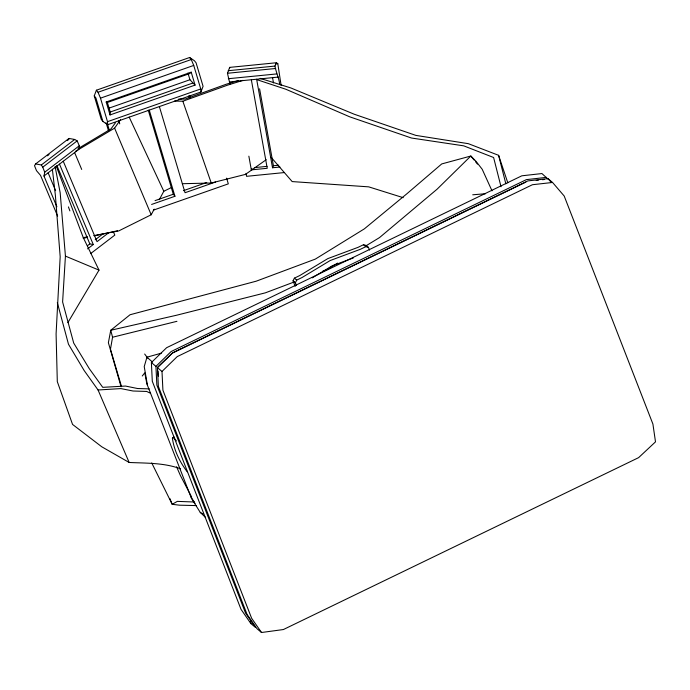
<?xml version="1.0" encoding="UTF-8"?>
<svg xmlns="http://www.w3.org/2000/svg" width="690" height="690" viewBox="0 0 690 690"><rect width="100%" height="100%" fill="white"/><g stroke="black" fill="none" stroke-linecap="round" stroke-linejoin="round"><path stroke-width="1.03" d="M52.371 169.214L55.39 195.399L60.177 256.775L56.088 333.917L57.305 381.648L72.554 424.428L101.775 446.792L129.159 462.473C146.246 463.257 164.436 462.723 180.582 468.846M55.088 166.523L60.168 192.683L65.429 256.111L62.609 301.978L73.701 343.059L89.226 368.572L102.732 387.332L125.494 386.055L137.603 388.53L149.273 388.875M110.038 114.937L110.236 112.03L107.39 102.465L106.182 101.999L110.038 114.937L195.063 85.103L191.208 72.165L106.182 101.999M229.58 68.431L229.684 67.379L276.414 62.747L277.803 63.653L281.149 85.603M78.772 149.385L79.29 145.771L77.159 140.872L74.675 139.466L69.009 138.431L68.914 139.363L67.275 140.622M492.013 190.828L482.215 169.283L476.031 161.339L470.839 156.026L441.738 163.927L406.953 193.709L364.346 228.864L315.304 259.112L256.197 281.192L130.056 314.744L110.745 330.269L112.565 337.229L110.46 349.175L121.431 386.288M56.899 206.776L43.97 176.002L44.738 172.19L42.737 167.187L41.322 164.97L35.647 163.927L34.5 165.678L36.492 170.672L40.529 175.372L57.624 216.065M161.296 353.185L146.953 357.187L144.227 366.597L147.444 385.218M229.968 84.025L227.45 73.269L229.684 67.379M94.254 95.893L96.393 90.209L189.638 57.494L194.433 60.746L196.064 62.79L203.076 86.31L200.937 91.994L107.692 124.709L102.905 121.466L101.266 119.413L94.254 95.893L95.893 97.937L102.905 121.466M279.7 84.456C279.045 78.013 276.06 72.424 274.948 66.076L276.414 62.747M251.341 79.764L267.237 168.291L251.315 169.869L251.91 168.515M279.959 167.023L272.524 167.765L273.413 165.738L259.595 88.812M295.216 286.385L293.043 280.813L294.397 278.148L299.745 275.56L327.836 258.603L358.119 247.313L363.466 244.726L366.14 245.442L368.46 247.391L369.504 250.065M296.415 285.436L295.372 282.762L296.726 280.097L302.073 277.509L330.156 260.553L360.439 249.263L365.795 246.675L368.46 247.391M93.711 235.652L118.715 230.926L151.196 214.771L154.224 209.13M159.261 199.729L163.806 191.268L171.474 187.525M67.87 322.635L99.006 270.126L83.283 237.627L56.321 166.238M75.357 151.446L114.6 128.133L120.509 119.663M115.351 122.889L110.969 128.952L78.005 148.652M142.261 375.998L144.797 372.807L146.797 383.614L191.492 498.447L200.247 512.394L205.611 517.509M191.208 72.165L189.793 73.554L107.39 102.465M151.377 362.543L155.931 366.364L156.854 385.115L245.571 613.151L255.455 627.417L250.901 623.605L241.017 609.33L152.3 381.294L151.377 362.543L166.601 347.708L521.821 175.812L541.935 173.552L547.86 178.969M155.931 366.364L171.146 351.529L526.375 179.633L546.489 177.373M157.441 367.632L172.655 352.797L527.885 180.901L547.998 178.641L552.552 182.462L564.196 196.02L652.913 424.057L655.5 441.859L638.612 457.643L283.392 629.539L261.519 632.506L256.965 628.685L247.072 614.419L158.364 386.383L157.441 367.632L161.995 371.453L162.918 390.204L251.626 618.24L261.519 632.506M161.995 371.453L177.209 356.618L532.439 184.722L552.552 182.462M157.829 367.002L172.207 353.211L525.789 182.117M41.322 164.97L74.675 139.466M42.737 167.187L77.159 140.872M44.738 172.19L79.29 145.771M43.97 176.002L77.944 150.023M87.397 245.761L89.829 243.906L93.279 244.536L59.487 164.134M108.408 232.961L97.049 241.647L63.264 161.253M35.647 163.927L69.009 138.431M47.438 155.785L49.042 154.56M95.229 239.775L103.353 233.574M87.596 248.874L93.279 244.536M90.649 253.592L114.799 235.118L113.307 231.564M187.249 471.796C179.797 462.067 174.009 450.329 172.397 438.107L174.027 436.917M266.228 159.692L245.485 174.38L211.252 183.023L182.35 183.713M337.591 263.097L326.655 269.747L322.635 271.265M365.847 245.907L379.517 237.593L437.098 189.181L470.839 156.026L474.168 160.071M312.277 277.846L332.201 265.814L353.401 257.913M294.501 281.856L265.365 292.836L176.64 315.218L110.745 330.269L108.382 342.732L121.069 386.788M174.492 101.068L182.841 101.223L227.709 85.103L243.061 80.333M96.393 90.209L98.023 92.262L191.268 59.538L193.735 65.429L200.747 88.958L200.937 91.994M98.023 92.262L100.499 98.153L193.735 65.429M108.528 108.304L189.948 79.738L195.063 85.103M110.236 112.03L192.639 83.111M109.218 129.832L107.692 124.709L107.502 121.673L200.747 88.958M155.043 200.635L173.302 194.226L174.941 196.27L151.602 204.456M183.411 190.682L206.741 182.488M215.478 182.048L185.041 192.726L159.373 106.579M153.301 210.174L228.312 183.859L226.613 178.141M238.576 80.471L226.294 84.215L185.17 99.093L178.788 99.024M112.565 337.229L176.942 321.316M83.214 238.283L87.363 237.369M94.633 235.782L117.49 230.771M83.283 237.627L87.458 236.843M536.182 180.495L538.278 180.245M542.469 179.728L544.565 179.478M275.879 63.842L277.803 63.653M228.218 70.708L274.948 66.076M227.45 73.269L275.672 68.491M228.312 78.72L276.724 73.925M229.589 81.92L278.372 77.073M254.325 167.636L267.065 166.368M273.413 165.738L278.717 165.221M284.194 172.578L246.546 176.321L246.02 173.38M472.719 194.796L485.579 193.726M57.322 302.617L68.474 344.224L84.154 370.53L98.066 389.997L120.888 388.591L133.041 391.006L146.703 391.454L150.541 393.291M172.397 438.107L174.104 438.012L176.407 440.962M196.443 505.589L179.391 505.175L172.19 504.312L151.731 462.921M194.364 502.01L177.321 501.371L172.19 504.312L169.878 498.542M260.087 78.35L290.852 87.949L354.186 114.212L415.846 135.387L468.338 143.675L498.603 155.319L507.831 182.885M403.21 197.676L368.71 186.852L292.172 181.582L271.239 157.441M257.353 79.816L285.858 89.252L349.778 116.843L411.481 138.026L463.706 145.84L493.609 157.51L501.026 186.757M65.429 256.111L99.006 270.126M200.247 512.394L202.964 514.076M363.466 244.726L365.795 246.675M294.397 278.148L296.726 280.097M293.043 280.813L295.372 282.762M146.953 357.187L152.481 362.06M547.998 178.641L550.741 181.832M475.496 161.684L477.497 164.117M189.638 57.494L191.268 59.538M144.667 354.022L147.686 358.05M190.526 496.015L195.054 503.536M191.639 497.024L180.444 475.608L176.571 466.768M129.159 117.05L163.806 191.268M98.066 389.997L129.159 462.473M114.6 128.133L151.196 214.771M74.615 152.568L81.705 169.438M56.882 165.488L89.829 243.906M48.127 172.828L55.631 190.69M68.422 206.897L69.888 210.899M182.841 101.223L211.252 183.023M250.28 621.535L250.901 623.605M187.947 73.045L189.948 79.738M189.81 95.901L190.423 97.954M188.784 95.901L189.396 97.954M149.264 110.124L174.941 196.27M148.246 110.133L173.302 194.226M118.827 120.802L119.741 123.881M100.499 98.153L107.502 121.673M106.07 122.665L108.511 130.876M498.603 155.319L505.848 183.851M272.55 77.651L273.499 82.921M256.628 79.238L272.524 167.765M248.857 156.164L251.315 169.869M158.07 371.116L158.381 376.257"/></g></svg>
